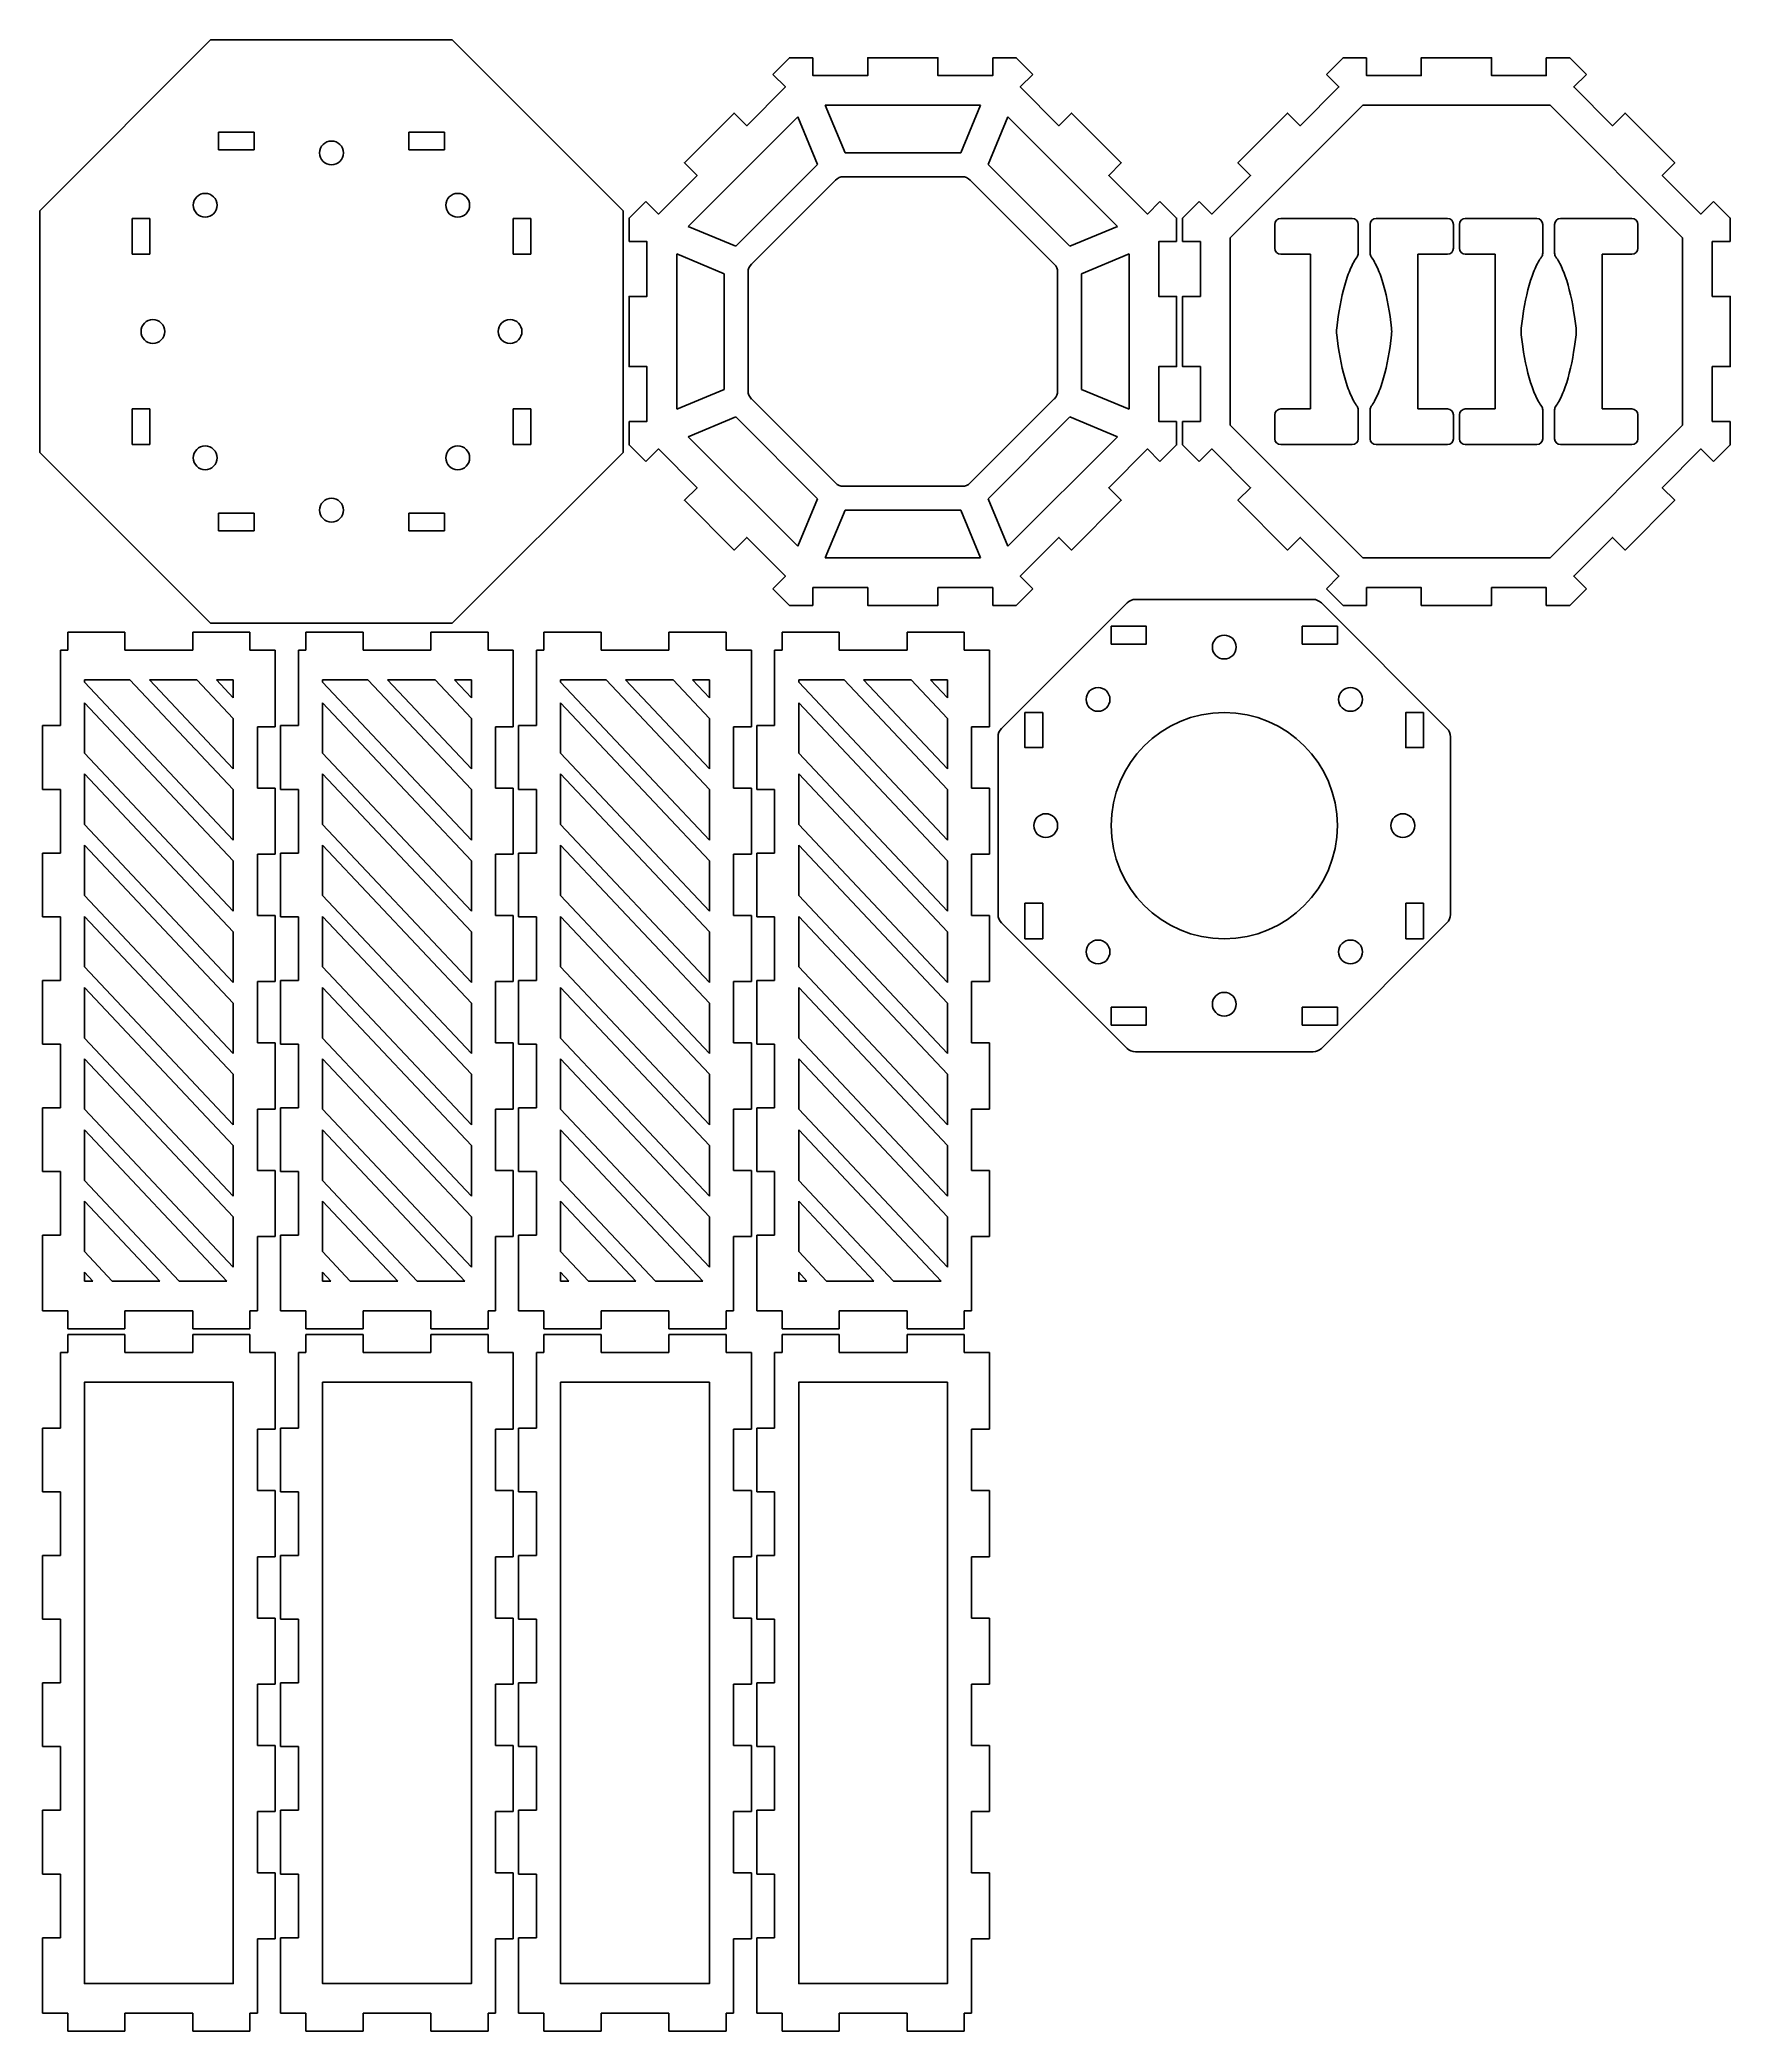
# Model space of a CAD drawing. Extents: x -150 to 134, y -158 to 176.
import ezdxf

# ---------------------------------------------------------------- set-up
doc = ezdxf.new("R2010")
doc.units = 0
doc.layers.add('CANDLE_BASE', color=14, linetype='CONTINUOUS')
doc.layers.add('CANDLE_OUTLINE', color=7, linetype='CONTINUOUS')

msp = doc.modelspace()

# ---------------------------------------------------------------- linework, layer by layer
at = {"layer": 'CANDLE_BASE'}
for p, q in [((8.03, 165), (-18.03, 165)), ((-18.03, 165), (-14.72, 157)), ((4.72, 157), (8.03, 165)), ((72.26, 165), (50, 142.74)), ((103.74, 165), (72.26, 165)), ((126, 142.74), (103.74, 165)), ((-41.08, 144.66), (-22.66, 163.08)), ((-22.66, 163.08), (-19.34, 155.08)), ((12.66, 163.08), (9.34, 155.08)), ((31.08, 144.66), (12.66, 163.08)), ((-114, 160.5), (-120, 160.5)), ((-120, 160.5), (-120, 157.5)), ((-120, 157.5), (-114, 157.5)), ((-114, 157.5), (-114, 160.5)), ((-88, 157.5), (-88, 160.5)), ((-88, 160.5), (-82, 160.5)), ((-82, 157.5), (-88, 157.5)), ((-82, 160.5), (-82, 157.5)), ((-19.34, 155.08), (-33.08, 141.34)), ((-14.72, 157), (4.72, 157)), ((9.34, 155.08), (23.08, 141.34)), ((-16.33, 152.44), (-30.44, 138.33)), ((4.97, 153), (-14.97, 153)), ((20.44, 138.33), (6.33, 152.44)), ((-134.5, 146), (-134.5, 140)), ((-131.5, 146), (-134.5, 146)), ((-131.5, 140), (-131.5, 146)), ((-70.5, 140), (-70.5, 146)), ((-70.5, 146), (-67.5, 146)), ((-67.5, 146), (-67.5, 140)), ((-33.08, 141.34), (-41.08, 144.66)), ((23.08, 141.34), (31.08, 144.66)), ((57.5, 141), (57.5, 145)), ((58.5, 146), (63.5, 146)), ((63.5, 146), (70.5, 146)), ((71.5, 145), (71.5, 140.14)), ((73.5, 140.14), (73.5, 145)), ((74.5, 146), (81.5, 146)), ((81.5, 146), (86.5, 146)), ((87.5, 145), (87.5, 141)), ((88.5, 141), (88.5, 145)), ((89.5, 146), (94.5, 146)), ((94.5, 146), (101.5, 146)), ((102.5, 145), (102.5, 140.14)), ((104.5, 140.14), (104.5, 145)), ((105.5, 146), (112.5, 146)), ((112.5, 146), (117.5, 146)), ((118.5, 145), (118.5, 141)), ((50, 142.74), (50, 111.26)), ((126, 111.26), (126, 142.74)), ((-134.5, 140), (-131.5, 140)), ((-67.5, 140), (-70.5, 140)), ((-43, 140.03), (-43, 113.97)), ((-35, 136.72), (-43, 140.03)), ((25, 136.72), (33, 140.03)), ((33, 140.03), (33, 113.97)), ((63.5, 140), (58.5, 140)), ((63.5, 127), (63.5, 140)), ((86.5, 140), (81.5, 140)), ((81.5, 140), (81.5, 127)), ((94.5, 140), (89.5, 140)), ((94.5, 127), (94.5, 140)), ((117.5, 140), (112.5, 140)), ((112.5, 140), (112.5, 127)), ((-35, 117.28), (-35, 136.72)), ((-31, 136.97), (-31, 117.03)), ((21, 117.03), (21, 136.97)), ((25, 117.28), (25, 136.72)), ((63.5, 114), (63.5, 127)), ((81.5, 127), (81.5, 114)), ((94.5, 114), (94.5, 127)), ((112.5, 127), (112.5, 114)), ((-43, 113.97), (-35, 117.28)), ((33, 113.97), (25, 117.28)), ((-134.5, 108), (-134.5, 114)), ((-134.5, 114), (-131.5, 114)), ((-131.5, 114), (-131.5, 108)), ((-67.5, 114), (-70.5, 114)), ((-70.5, 114), (-70.5, 108)), ((-67.5, 108), (-67.5, 114)), ((-30.44, 115.67), (-16.33, 101.56)), ((6.33, 101.56), (20.44, 115.67)), ((58.5, 114), (63.5, 114)), ((71.5, 113.86), (71.5, 109)), ((73.5, 109), (73.5, 113.86)), ((81.5, 114), (86.5, 114)), ((89.5, 114), (94.5, 114)), ((102.5, 113.86), (102.5, 109)), ((104.5, 109), (104.5, 113.86)), ((112.5, 114), (117.5, 114)), ((-41.08, 109.34), (-33.08, 112.66)), ((-33.08, 112.66), (-19.34, 98.92)), ((23.08, 112.66), (9.34, 98.92)), ((31.08, 109.34), (23.08, 112.66)), ((50, 111.26), (72.26, 89)), ((57.5, 109), (57.5, 113)), ((87.5, 113), (87.5, 109)), ((88.5, 109), (88.5, 113)), ((103.74, 89), (126, 111.26)), ((118.5, 113), (118.5, 109)), ((-131.5, 108), (-134.5, 108)), ((-70.5, 108), (-67.5, 108)), ((-22.66, 90.92), (-41.08, 109.34)), ((12.66, 90.92), (31.08, 109.34)), ((63.5, 108), (58.5, 108)), ((70.5, 108), (63.5, 108)), ((81.5, 108), (74.5, 108)), ((86.5, 108), (81.5, 108)), ((94.5, 108), (89.5, 108)), ((101.5, 108), (94.5, 108)), ((112.5, 108), (105.5, 108)), ((117.5, 108), (112.5, 108)), ((-14.97, 101), (4.97, 101)), ((-19.34, 98.92), (-22.66, 90.92)), ((9.34, 98.92), (12.66, 90.92)), ((-114, 96.5), (-120, 96.5)), ((-120, 96.5), (-120, 93.5)), ((-114, 93.5), (-114, 96.5)), ((-88, 93.5), (-88, 96.5)), ((-88, 96.5), (-82, 96.5)), ((-82, 96.5), (-82, 93.5)), ((-18.03, 89), (-14.72, 97)), ((-14.72, 97), (4.72, 97)), ((4.72, 97), (8.03, 89)), ((-120, 93.5), (-114, 93.5)), ((-82, 93.5), (-88, 93.5)), ((8.03, 89), (-18.03, 89)), ((72.26, 89), (103.74, 89)), ((-142.5, 68.5), (-142.5, 68.11)), ((-134.87, 68.5), (-142.5, 68.5)), ((-142.5, 68.11), (-117.5, 41.58)), ((-117.5, 50.06), (-134.87, 68.5)), ((-123.6, 68.5), (-131.6, 68.5)), ((-131.6, 68.5), (-117.5, 53.54)), ((-117.5, 62.02), (-123.6, 68.5)), ((-117.5, 68.5), (-120.33, 68.5)), ((-120.33, 68.5), (-117.5, 65.49)), ((-117.5, 65.49), (-117.5, 68.5)), ((-102.5, 68.5), (-102.5, 68.11)), ((-94.87, 68.5), (-102.5, 68.5)), ((-102.5, 68.11), (-77.5, 41.58)), ((-77.5, 50.06), (-94.87, 68.5)), ((-83.6, 68.5), (-91.6, 68.5)), ((-91.6, 68.5), (-77.5, 53.54)), ((-77.5, 62.02), (-83.6, 68.5)), ((-77.5, 68.5), (-80.33, 68.5)), ((-80.33, 68.5), (-77.5, 65.49)), ((-77.5, 65.49), (-77.5, 68.5)), ((-62.5, 68.5), (-62.5, 68.11)), ((-54.87, 68.5), (-62.5, 68.5)), ((-62.5, 68.11), (-37.5, 41.58)), ((-37.5, 50.06), (-54.87, 68.5)), ((-43.6, 68.5), (-51.6, 68.5)), ((-51.6, 68.5), (-37.5, 53.54)), ((-37.5, 62.02), (-43.6, 68.5)), ((-37.5, 68.5), (-40.33, 68.5)), ((-40.33, 68.5), (-37.5, 65.49)), ((-37.5, 65.49), (-37.5, 68.5)), ((-22.5, 68.5), (-22.5, 68.11)), ((-14.87, 68.5), (-22.5, 68.5)), ((-22.5, 68.11), (2.5, 41.58)), ((2.5, 50.06), (-14.87, 68.5)), ((-3.6, 68.5), (-11.6, 68.5)), ((-11.6, 68.5), (2.5, 53.54)), ((2.5, 62.02), (-3.6, 68.5)), ((2.5, 68.5), (-0.33, 68.5)), ((-0.33, 68.5), (2.5, 65.49)), ((2.5, 65.49), (2.5, 68.5)), ((-117.5, 38.1), (-142.5, 64.64)), ((-142.5, 64.64), (-142.5, 56.16)), ((-77.5, 38.1), (-102.5, 64.64)), ((-102.5, 64.64), (-102.5, 56.16)), ((-37.5, 38.1), (-62.5, 64.64)), ((-62.5, 64.64), (-62.5, 56.16)), ((2.5, 38.1), (-22.5, 64.64)), ((-22.5, 64.64), (-22.5, 56.16)), ((-117.5, 53.54), (-117.5, 62.02)), ((-77.5, 53.54), (-77.5, 62.02)), ((-37.5, 53.54), (-37.5, 62.02)), ((2.5, 53.54), (2.5, 62.02)), ((-142.5, 56.16), (-117.5, 29.62)), ((-102.5, 56.16), (-77.5, 29.62)), ((-62.5, 56.16), (-37.5, 29.62)), ((-22.5, 56.16), (2.5, 29.62)), ((-117.5, 26.14), (-142.5, 52.68)), ((-142.5, 52.68), (-142.5, 44.2)), ((-77.5, 26.14), (-102.5, 52.68)), ((-102.5, 52.68), (-102.5, 44.2)), ((-37.5, 26.14), (-62.5, 52.68)), ((-62.5, 52.68), (-62.5, 44.2)), ((2.5, 26.14), (-22.5, 52.68)), ((-22.5, 52.68), (-22.5, 44.2)), ((-117.5, 41.58), (-117.5, 50.06)), ((-77.5, 41.58), (-77.5, 50.06)), ((-37.5, 41.58), (-37.5, 50.06)), ((2.5, 41.58), (2.5, 50.06)), ((-142.5, 44.2), (-117.5, 17.66)), ((-102.5, 44.2), (-77.5, 17.66)), ((-62.5, 44.2), (-37.5, 17.66)), ((-22.5, 44.2), (2.5, 17.66)), ((-117.5, 14.18), (-142.5, 40.72)), ((-142.5, 40.72), (-142.5, 32.24)), ((-77.5, 14.18), (-102.5, 40.72)), ((-102.5, 40.72), (-102.5, 32.24)), ((-37.5, 14.18), (-62.5, 40.72)), ((-62.5, 40.72), (-62.5, 32.24)), ((2.5, 14.18), (-22.5, 40.72)), ((-22.5, 40.72), (-22.5, 32.24)), ((-117.5, 29.62), (-117.5, 38.1)), ((-77.5, 29.62), (-77.5, 38.1)), ((-37.5, 29.62), (-37.5, 38.1)), ((2.5, 29.62), (2.5, 38.1)), ((-142.5, 32.24), (-117.5, 5.7)), ((-102.5, 32.24), (-77.5, 5.7)), ((-62.5, 32.24), (-37.5, 5.7)), ((-22.5, 32.24), (2.5, 5.7)), ((15.5, 25), (15.5, 31)), ((15.5, 31), (18.5, 31)), ((18.5, 31), (18.5, 25)), ((82.5, 31), (79.5, 31)), ((79.5, 31), (79.5, 25)), ((82.5, 25), (82.5, 31)), ((-117.5, 2.23), (-142.5, 28.76)), ((-142.5, 28.76), (-142.5, 20.28)), ((-77.5, 2.23), (-102.5, 28.76)), ((-102.5, 28.76), (-102.5, 20.28)), ((-37.5, 2.23), (-62.5, 28.76)), ((-62.5, 28.76), (-62.5, 20.28)), ((2.5, 2.23), (-22.5, 28.76)), ((-22.5, 28.76), (-22.5, 20.28)), ((-117.5, 17.66), (-117.5, 26.14)), ((-77.5, 17.66), (-77.5, 26.14)), ((-37.5, 17.66), (-37.5, 26.14)), ((2.5, 17.66), (2.5, 26.14)), ((18.5, 25), (15.5, 25)), ((79.5, 25), (82.5, 25)), ((-142.5, 20.28), (-117.5, -6.26)), ((-102.5, 20.28), (-77.5, -6.26)), ((-62.5, 20.28), (-37.5, -6.26)), ((-22.5, 20.28), (2.5, -6.26)), ((-117.5, -9.73), (-142.5, 16.81)), ((-142.5, 16.81), (-142.5, 8.32)), ((-77.5, -9.73), (-102.5, 16.81)), ((-102.5, 16.81), (-102.5, 8.32)), ((-37.5, -9.73), (-62.5, 16.81)), ((-62.5, 16.81), (-62.5, 8.32)), ((2.5, -9.73), (-22.5, 16.81)), ((-22.5, 16.81), (-22.5, 8.32)), ((-117.5, 5.7), (-117.5, 14.18)), ((-77.5, 5.7), (-77.5, 14.18)), ((-37.5, 5.7), (-37.5, 14.18)), ((2.5, 5.7), (2.5, 14.18)), ((-142.5, 8.32), (-117.5, -18.22)), ((-102.5, 8.32), (-77.5, -18.22)), ((-62.5, 8.32), (-37.5, -18.22)), ((-22.5, 8.32), (2.5, -18.22)), ((-117.5, -21.69), (-142.5, 4.85)), ((-142.5, 4.85), (-142.5, -3.64)), ((-77.5, -21.69), (-102.5, 4.85)), ((-102.5, 4.85), (-102.5, -3.64)), ((-37.5, -21.69), (-62.5, 4.85)), ((-62.5, 4.85), (-62.5, -3.64)), ((2.5, -21.69), (-22.5, 4.85)), ((-22.5, 4.85), (-22.5, -3.64)), ((-117.5, -6.26), (-117.5, 2.23)), ((-77.5, -6.26), (-77.5, 2.23)), ((-37.5, -6.26), (-37.5, 2.23)), ((2.5, -6.26), (2.5, 2.23)), ((-142.5, -3.64), (-117.5, -30.18)), ((-102.5, -3.64), (-77.5, -30.18)), ((-62.5, -3.64), (-37.5, -30.18)), ((-22.5, -3.64), (2.5, -30.18)), ((-118.58, -32.5), (-142.5, -7.11)), ((-142.5, -7.11), (-142.5, -15.6)), ((-117.5, -18.22), (-117.5, -9.73)), ((-78.58, -32.5), (-102.5, -7.11)), ((-102.5, -7.11), (-102.5, -15.6)), ((-77.5, -18.22), (-77.5, -9.73)), ((-38.58, -32.5), (-62.5, -7.11)), ((-62.5, -7.11), (-62.5, -15.6)), ((-37.5, -18.22), (-37.5, -9.73)), ((1.42, -32.5), (-22.5, -7.11)), ((-22.5, -7.11), (-22.5, -15.6)), ((2.5, -18.22), (2.5, -9.73)), ((-142.5, -15.6), (-126.58, -32.5)), ((-102.5, -15.6), (-86.58, -32.5)), ((-62.5, -15.6), (-46.58, -32.5)), ((-22.5, -15.6), (-6.58, -32.5)), ((-129.85, -32.5), (-142.5, -19.07)), ((-142.5, -19.07), (-142.5, -27.56)), ((-89.85, -32.5), (-102.5, -19.07)), ((-102.5, -19.07), (-102.5, -27.56)), ((-49.85, -32.5), (-62.5, -19.07)), ((-62.5, -19.07), (-62.5, -27.56)), ((-9.85, -32.5), (-22.5, -19.07)), ((-22.5, -19.07), (-22.5, -27.56)), ((-117.5, -30.18), (-117.5, -21.69)), ((-77.5, -30.18), (-77.5, -21.69)), ((-37.5, -30.18), (-37.5, -21.69)), ((2.5, -30.18), (2.5, -21.69)), ((-142.5, -27.56), (-137.84, -32.5)), ((-102.5, -27.56), (-97.84, -32.5)), ((-62.5, -27.56), (-57.84, -32.5)), ((-22.5, -27.56), (-17.84, -32.5)), ((-141.12, -32.5), (-142.5, -31.03)), ((-142.5, -31.03), (-142.5, -32.5)), ((-142.5, -32.5), (-141.12, -32.5)), ((-137.84, -32.5), (-129.85, -32.5)), ((-126.58, -32.5), (-118.58, -32.5)), ((-101.12, -32.5), (-102.5, -31.03)), ((-102.5, -31.03), (-102.5, -32.5)), ((-102.5, -32.5), (-101.12, -32.5)), ((-97.84, -32.5), (-89.85, -32.5)), ((-86.58, -32.5), (-78.58, -32.5)), ((-61.12, -32.5), (-62.5, -31.03)), ((-62.5, -31.03), (-62.5, -32.5)), ((-62.5, -32.5), (-61.12, -32.5)), ((-57.84, -32.5), (-49.85, -32.5)), ((-46.58, -32.5), (-38.58, -32.5)), ((-21.12, -32.5), (-22.5, -31.03)), ((-22.5, -31.03), (-22.5, -32.5)), ((-22.5, -32.5), (-21.12, -32.5)), ((-17.84, -32.5), (-9.85, -32.5)), ((-6.58, -32.5), (1.42, -32.5))]:
    msp.add_line(p, q, dxfattribs=at)
for points in [[(71.31, 139.55), (71.17, 139.35), (71.03, 139.14), (70.89, 138.91), (70.75, 138.67), (70.62, 138.42), (70.48, 138.15), (70.35, 137.87), (70.22, 137.58), (70.09, 137.27), (69.96, 136.95), (69.83, 136.62), (69.71, 136.28), (69.47, 135.56), (69.24, 134.8), (69.03, 134), (68.82, 133.16), (68.63, 132.28), (68.46, 131.38), (68.3, 130.45), (68.15, 129.5), (67.9, 127.55)], [(77.1, 127.55), (76.85, 129.5), (76.7, 130.45), (76.54, 131.38), (76.37, 132.28), (76.18, 133.16), (75.97, 134), (75.76, 134.8), (75.53, 135.56), (75.29, 136.28), (75.17, 136.62), (75.04, 136.95), (74.91, 137.27), (74.78, 137.58), (74.65, 137.87), (74.52, 138.15), (74.38, 138.42), (74.25, 138.67), (74.11, 138.91), (73.97, 139.14), (73.83, 139.35), (73.69, 139.55)], [(102.31, 139.55), (102.17, 139.35), (102.03, 139.14), (101.89, 138.91), (101.75, 138.67), (101.62, 138.42), (101.48, 138.15), (101.35, 137.87), (101.22, 137.58), (101.09, 137.27), (100.96, 136.95), (100.83, 136.62), (100.71, 136.28), (100.47, 135.56), (100.24, 134.8), (100.03, 134), (99.82, 133.16), (99.63, 132.28), (99.46, 131.38), (99.3, 130.45), (99.15, 129.5), (98.9, 127.55)], [(108.1, 127.55), (107.85, 129.5), (107.7, 130.45), (107.54, 131.38), (107.37, 132.28), (107.18, 133.16), (106.97, 134), (106.76, 134.8), (106.53, 135.56), (106.29, 136.28), (106.17, 136.62), (106.04, 136.95), (105.91, 137.27), (105.78, 137.58), (105.65, 137.87), (105.52, 138.15), (105.38, 138.42), (105.25, 138.67), (105.11, 138.91), (104.97, 139.14), (104.83, 139.35), (104.69, 139.55)], [(67.9, 126.45), (68.15, 124.5), (68.3, 123.55), (68.46, 122.62), (68.63, 121.72), (68.82, 120.84), (69.03, 120), (69.24, 119.2), (69.47, 118.44), (69.71, 117.72), (69.83, 117.38), (69.96, 117.05), (70.09, 116.73), (70.22, 116.42), (70.35, 116.13), (70.48, 115.85), (70.62, 115.58), (70.75, 115.33), (70.89, 115.09), (71.03, 114.86), (71.17, 114.65), (71.31, 114.45)], [(73.69, 114.45), (73.83, 114.65), (73.97, 114.86), (74.11, 115.09), (74.25, 115.33), (74.38, 115.58), (74.52, 115.85), (74.65, 116.13), (74.78, 116.42), (74.91, 116.73), (75.04, 117.05), (75.17, 117.38), (75.29, 117.72), (75.53, 118.44), (75.76, 119.2), (75.97, 120), (76.18, 120.84), (76.37, 121.72), (76.54, 122.62), (76.7, 123.55), (76.85, 124.5), (77.1, 126.45)], [(98.9, 126.45), (99.15, 124.5), (99.3, 123.55), (99.46, 122.62), (99.63, 121.72), (99.82, 120.84), (100.03, 120), (100.24, 119.2), (100.47, 118.44), (100.71, 117.72), (100.83, 117.38), (100.96, 117.05), (101.09, 116.73), (101.22, 116.42), (101.35, 116.13), (101.48, 115.85), (101.62, 115.58), (101.75, 115.33), (101.89, 115.09), (102.03, 114.86), (102.17, 114.65), (102.31, 114.45)], [(104.69, 114.45), (104.83, 114.65), (104.97, 114.86), (105.11, 115.09), (105.25, 115.33), (105.38, 115.58), (105.52, 115.85), (105.65, 116.13), (105.78, 116.42), (105.91, 116.73), (106.04, 117.05), (106.17, 117.38), (106.29, 117.72), (106.53, 118.44), (106.76, 119.2), (106.97, 120), (107.18, 120.84), (107.37, 121.72), (107.54, 122.62), (107.7, 123.55), (107.85, 124.5), (108.1, 126.45)], [(30, 74.5), (35.9, 74.5), (35.9, 77.5), (30, 77.5), (30, 74.5)], [(68, 74.5), (62.1, 74.5), (62.1, 77.5), (68, 77.5), (68, 74.5)], [(15.5, 63), (15.5, 57.1), (18.5, 57.1), (18.5, 63), (15.5, 63)], [(82.5, 63), (82.5, 57.1), (79.5, 57.1), (79.5, 63), (82.5, 63)], [(30, 10.5), (35.9, 10.5), (35.9, 13.5), (30, 13.5), (30, 10.5)], [(68, 10.5), (62.1, 10.5), (62.1, 13.5), (68, 13.5), (68, 10.5)], [(-117.5, -49.5), (-117.5, -150.5), (-142.5, -150.5), (-142.5, -49.5), (-117.5, -49.5)], [(-77.5, -49.5), (-77.5, -150.5), (-102.5, -150.5), (-102.5, -49.5), (-77.5, -49.5)], [(-37.5, -49.5), (-37.5, -150.5), (-62.5, -150.5), (-62.5, -49.5), (-37.5, -49.5)], [(2.5, -49.5), (2.5, -150.5), (-22.5, -150.5), (-22.5, -49.5), (2.5, -49.5)]]:
    msp.add_lwpolyline(points, dxfattribs=at)
for centre, radius in [((-101, 157), 2), ((-122.21, 148.21), 2), ((-79.79, 148.21), 2), ((-131, 127), 2), ((-71, 127), 2), ((-122.21, 105.79), 2), ((-79.79, 105.79), 2), ((-101, 97), 2), ((49, 74), 2), ((27.79, 65.21), 2), ((70.21, 65.21), 2), ((49, 44), 19), ((19, 44), 2), ((79, 44), 2), ((27.79, 22.79), 2), ((70.21, 22.79), 2), ((49, 14), 2)]:
    msp.add_circle(centre, radius, dxfattribs=at)
for centre, radius, start, end in [((-14.97, 151.07), 1.93, 90, 135), ((4.97, 151.07), 1.93, 45, 90), ((58.5, 145), 1, 90, 180), ((70.5, 145), 1, 0, 90), ((74.5, 145), 1, 90, 180), ((86.5, 145), 1, 0, 90), ((89.5, 145), 1, 90, 180), ((101.5, 145), 1, 0, 90), ((105.5, 145), 1, 90, 180), ((117.5, 145), 1, 0, 90), ((58.5, 141), 1, 180, 270), ((86.5, 141), 1, 270, 0), ((89.5, 141), 1, 180, 270), ((117.5, 141), 1, 270, 0), ((-29.07, 136.97), 1.93, 135, 180), ((19.07, 136.97), 1.93, 0, 45), ((70.5, 140.14), 1, 323.9395, 0), ((74.5, 140.14), 1, 180, 216.0605), ((101.5, 140.14), 1, 323.9395, 0), ((105.5, 140.14), 1, 180, 216.0605), ((72.87, 127), 5, 173.7211, 186.2789), ((72.13, 127), 5, 353.7211, 6.2789), ((103.87, 127), 5, 173.7211, 186.2789), ((103.13, 127), 5, 353.7211, 6.2789), ((-29.07, 117.03), 1.93, 180, 225), ((19.07, 117.03), 1.93, 315, 0), ((58.5, 113), 1, 90, 180), ((70.5, 113.86), 1, 0, 36.0605), ((74.5, 113.86), 1, 143.9395, 180), ((86.5, 113), 1, 360, 90), ((89.5, 113), 1, 90, 180), ((101.5, 113.86), 1, 0, 36.0605), ((105.5, 113.86), 1, 143.9395, 180), ((117.5, 113), 1, 360, 90), ((58.5, 109), 1, 180, 270), ((70.5, 109), 1, 270, 360), ((74.5, 109), 1, 180, 270), ((86.5, 109), 1, 270, 360), ((89.5, 109), 1, 180, 270), ((101.5, 109), 1, 270, 360), ((105.5, 109), 1, 180, 270), ((117.5, 109), 1, 270, 360), ((-14.97, 102.93), 1.93, 225, 270), ((4.97, 102.93), 1.93, 270, 315)]:
    msp.add_arc(centre, radius, start, end, dxfattribs=at)
at = {"layer": 'CANDLE_OUTLINE'}
for p, q in [((-121.3, 176), (-150, 147.3)), ((-80.7, 176), (-121.3, 176)), ((-52, 147.3), (-80.7, 176)), ((-150, 147.3), (-150, 106.7)), ((-52, 106.7), (-52, 147.3)), ((-150, 106.7), (-121.3, 78)), ((-80.7, 78), (-52, 106.7)), ((11.59, 60.33), (32.67, 81.41)), ((34.09, 82), (63.91, 82)), ((65.33, 81.41), (86.41, 60.33)), ((-121.3, 78), (-80.7, 78)), ((-145.3, 73.5), (-145.3, 76.5)), ((-145.3, 76.5), (-135.7, 76.5)), ((-135.7, 76.5), (-135.7, 73.5)), ((-124.3, 73.5), (-124.3, 76.5)), ((-124.3, 76.5), (-114.7, 76.5)), ((-114.7, 76.5), (-114.7, 73.5)), ((-105.3, 73.5), (-105.3, 76.5)), ((-105.3, 76.5), (-95.7, 76.5)), ((-95.7, 76.5), (-95.7, 73.5)), ((-84.3, 73.5), (-84.3, 76.5)), ((-84.3, 76.5), (-74.7, 76.5)), ((-74.7, 76.5), (-74.7, 73.5)), ((-65.3, 73.5), (-65.3, 76.5)), ((-65.3, 76.5), (-55.7, 76.5)), ((-55.7, 76.5), (-55.7, 73.5)), ((-44.3, 73.5), (-44.3, 76.5)), ((-44.3, 76.5), (-34.7, 76.5)), ((-34.7, 76.5), (-34.7, 73.5)), ((-25.3, 73.5), (-25.3, 76.5)), ((-25.3, 76.5), (-15.7, 76.5)), ((-15.7, 76.5), (-15.7, 73.5)), ((-4.3, 73.5), (-4.3, 76.5)), ((-4.3, 76.5), (5.3, 76.5)), ((5.3, 76.5), (5.3, 73.5)), ((-146.55, 60.8), (-146.55, 73.5)), ((-146.55, 73.5), (-145.3, 73.5)), ((-135.7, 73.5), (-124.3, 73.5)), ((-114.7, 73.5), (-110.45, 73.5)), ((-110.45, 73.5), (-110.45, 60.6)), ((-106.55, 60.8), (-106.55, 73.5)), ((-106.55, 73.5), (-105.3, 73.5)), ((-95.7, 73.5), (-84.3, 73.5)), ((-74.7, 73.5), (-70.45, 73.5)), ((-70.45, 73.5), (-70.45, 60.6)), ((-66.55, 60.8), (-66.55, 73.5)), ((-66.55, 73.5), (-65.3, 73.5)), ((-55.7, 73.5), (-44.3, 73.5)), ((-34.7, 73.5), (-30.45, 73.5)), ((-30.45, 73.5), (-30.45, 60.6)), ((-26.55, 60.8), (-26.55, 73.5)), ((-26.55, 73.5), (-25.3, 73.5)), ((-15.7, 73.5), (-4.3, 73.5)), ((5.3, 73.5), (9.55, 73.5)), ((9.55, 73.5), (9.55, 60.6)), ((-149.55, 50.1), (-149.55, 60.8)), ((-149.55, 60.8), (-146.55, 60.8)), ((-110.45, 60.6), (-113.45, 60.6)), ((-113.45, 60.6), (-113.45, 50.3)), ((-109.55, 50.1), (-109.55, 60.8)), ((-109.55, 60.8), (-106.55, 60.8)), ((-70.45, 60.6), (-73.45, 60.6)), ((-73.45, 60.6), (-73.45, 50.3)), ((-69.55, 50.1), (-69.55, 60.8)), ((-69.55, 60.8), (-66.55, 60.8)), ((-30.45, 60.6), (-33.45, 60.6)), ((-33.45, 60.6), (-33.45, 50.3)), ((-29.55, 50.1), (-29.55, 60.8)), ((-29.55, 60.8), (-26.55, 60.8)), ((9.55, 60.6), (6.55, 60.6)), ((6.55, 60.6), (6.55, 50.3)), ((11, 29.09), (11, 58.91)), ((87, 58.91), (87, 29.09)), ((-113.45, 50.3), (-110.45, 50.3)), ((-110.45, 50.3), (-110.45, 39.2)), ((-73.45, 50.3), (-70.45, 50.3)), ((-70.45, 50.3), (-70.45, 39.2)), ((-33.45, 50.3), (-30.45, 50.3)), ((-30.45, 50.3), (-30.45, 39.2)), ((6.55, 50.3), (9.55, 50.3)), ((9.55, 50.3), (9.55, 39.2)), ((-146.55, 50.1), (-149.55, 50.1)), ((-146.55, 39.4), (-146.55, 50.1)), ((-106.55, 50.1), (-109.55, 50.1)), ((-106.55, 39.4), (-106.55, 50.1)), ((-66.55, 50.1), (-69.55, 50.1)), ((-66.55, 39.4), (-66.55, 50.1)), ((-26.55, 50.1), (-29.55, 50.1)), ((-26.55, 39.4), (-26.55, 50.1)), ((-149.55, 28.7), (-149.55, 39.4)), ((-149.55, 39.4), (-146.55, 39.4)), ((-110.45, 39.2), (-113.45, 39.2)), ((-113.45, 39.2), (-113.45, 28.9)), ((-109.55, 28.7), (-109.55, 39.4)), ((-109.55, 39.4), (-106.55, 39.4)), ((-70.45, 39.2), (-73.45, 39.2)), ((-73.45, 39.2), (-73.45, 28.9)), ((-69.55, 28.7), (-69.55, 39.4)), ((-69.55, 39.4), (-66.55, 39.4)), ((-30.45, 39.2), (-33.45, 39.2)), ((-33.45, 39.2), (-33.45, 28.9)), ((-29.55, 28.7), (-29.55, 39.4)), ((-29.55, 39.4), (-26.55, 39.4)), ((9.55, 39.2), (6.55, 39.2)), ((6.55, 39.2), (6.55, 28.9)), ((-146.55, 28.7), (-149.55, 28.7)), ((-146.55, 18), (-146.55, 28.7)), ((-113.45, 28.9), (-110.45, 28.9)), ((-110.45, 28.9), (-110.45, 17.8)), ((-106.55, 28.7), (-109.55, 28.7)), ((-106.55, 18), (-106.55, 28.7)), ((-73.45, 28.9), (-70.45, 28.9)), ((-70.45, 28.9), (-70.45, 17.8)), ((-66.55, 28.7), (-69.55, 28.7)), ((-66.55, 18), (-66.55, 28.7)), ((-33.45, 28.9), (-30.45, 28.9)), ((-30.45, 28.9), (-30.45, 17.8)), ((-26.55, 28.7), (-29.55, 28.7)), ((-26.55, 18), (-26.55, 28.7)), ((6.55, 28.9), (9.55, 28.9)), ((9.55, 28.9), (9.55, 17.8)), ((32.67, 6.59), (11.59, 27.67)), ((86.41, 27.67), (65.33, 6.59)), ((-149.55, 7.3), (-149.55, 18)), ((-149.55, 18), (-146.55, 18)), ((-110.45, 17.8), (-113.45, 17.8)), ((-113.45, 17.8), (-113.45, 7.5)), ((-109.55, 7.3), (-109.55, 18)), ((-109.55, 18), (-106.55, 18)), ((-70.45, 17.8), (-73.45, 17.8)), ((-73.45, 17.8), (-73.45, 7.5)), ((-69.55, 7.3), (-69.55, 18)), ((-69.55, 18), (-66.55, 18)), ((-30.45, 17.8), (-33.45, 17.8)), ((-33.45, 17.8), (-33.45, 7.5)), ((-29.55, 7.3), (-29.55, 18)), ((-29.55, 18), (-26.55, 18)), ((9.55, 17.8), (6.55, 17.8)), ((6.55, 17.8), (6.55, 7.5)), ((-146.55, 7.3), (-149.55, 7.3)), ((-146.55, -3.4), (-146.55, 7.3)), ((-113.45, 7.5), (-110.45, 7.5)), ((-110.45, 7.5), (-110.45, -3.6)), ((-106.55, 7.3), (-109.55, 7.3)), ((-106.55, -3.4), (-106.55, 7.3)), ((-73.45, 7.5), (-70.45, 7.5)), ((-70.45, 7.5), (-70.45, -3.6)), ((-66.55, 7.3), (-69.55, 7.3)), ((-66.55, -3.4), (-66.55, 7.3)), ((-33.45, 7.5), (-30.45, 7.5)), ((-30.45, 7.5), (-30.45, -3.6)), ((-26.55, 7.3), (-29.55, 7.3)), ((-26.55, -3.4), (-26.55, 7.3)), ((6.55, 7.5), (9.55, 7.5)), ((9.55, 7.5), (9.55, -3.6)), ((63.91, 6), (34.09, 6)), ((-149.55, -14.1), (-149.55, -3.4)), ((-149.55, -3.4), (-146.55, -3.4)), ((-110.45, -3.6), (-113.45, -3.6)), ((-113.45, -3.6), (-113.45, -13.9)), ((-109.55, -14.1), (-109.55, -3.4)), ((-109.55, -3.4), (-106.55, -3.4)), ((-70.45, -3.6), (-73.45, -3.6)), ((-73.45, -3.6), (-73.45, -13.9)), ((-69.55, -14.1), (-69.55, -3.4)), ((-69.55, -3.4), (-66.55, -3.4)), ((-30.45, -3.6), (-33.45, -3.6)), ((-33.45, -3.6), (-33.45, -13.9)), ((-29.55, -14.1), (-29.55, -3.4)), ((-29.55, -3.4), (-26.55, -3.4)), ((9.55, -3.6), (6.55, -3.6)), ((6.55, -3.6), (6.55, -13.9)), ((-146.55, -14.1), (-149.55, -14.1)), ((-146.55, -24.8), (-146.55, -14.1)), ((-113.45, -13.9), (-110.45, -13.9)), ((-110.45, -13.9), (-110.45, -25)), ((-106.55, -14.1), (-109.55, -14.1)), ((-106.55, -24.8), (-106.55, -14.1)), ((-73.45, -13.9), (-70.45, -13.9)), ((-70.45, -13.9), (-70.45, -25)), ((-66.55, -14.1), (-69.55, -14.1)), ((-66.55, -24.8), (-66.55, -14.1)), ((-33.45, -13.9), (-30.45, -13.9)), ((-30.45, -13.9), (-30.45, -25)), ((-26.55, -14.1), (-29.55, -14.1)), ((-26.55, -24.8), (-26.55, -14.1)), ((6.55, -13.9), (9.55, -13.9)), ((9.55, -13.9), (9.55, -25)), ((-149.55, -37.5), (-149.55, -24.8)), ((-149.55, -24.8), (-146.55, -24.8)), ((-113.45, -25), (-113.45, -37.5)), ((-110.45, -25), (-113.45, -25)), ((-109.55, -37.5), (-109.55, -24.8)), ((-109.55, -24.8), (-106.55, -24.8)), ((-70.45, -25), (-73.45, -25)), ((-73.45, -25), (-73.45, -37.5)), ((-69.55, -37.5), (-69.55, -24.8)), ((-69.55, -24.8), (-66.55, -24.8)), ((-33.45, -25), (-33.45, -37.5)), ((-30.45, -25), (-33.45, -25)), ((-29.55, -37.5), (-29.55, -24.8)), ((-29.55, -24.8), (-26.55, -24.8)), ((9.55, -25), (6.55, -25)), ((6.55, -25), (6.55, -37.5)), ((-145.3, -37.5), (-149.55, -37.5)), ((-145.3, -40.5), (-145.3, -37.5)), ((-124.3, -37.5), (-135.7, -37.5)), ((-135.7, -37.5), (-135.7, -40.5)), ((-124.3, -40.5), (-124.3, -37.5)), ((-113.45, -37.5), (-114.7, -37.5)), ((-114.7, -37.5), (-114.7, -40.5)), ((-105.3, -37.5), (-109.55, -37.5)), ((-105.3, -40.5), (-105.3, -37.5)), ((-84.3, -37.5), (-95.7, -37.5)), ((-95.7, -37.5), (-95.7, -40.5)), ((-84.3, -40.5), (-84.3, -37.5)), ((-73.45, -37.5), (-74.7, -37.5)), ((-74.7, -37.5), (-74.7, -40.5)), ((-65.3, -37.5), (-69.55, -37.5)), ((-65.3, -40.5), (-65.3, -37.5)), ((-44.3, -37.5), (-55.7, -37.5)), ((-55.7, -37.5), (-55.7, -40.5)), ((-44.3, -40.5), (-44.3, -37.5)), ((-33.45, -37.5), (-34.7, -37.5)), ((-34.7, -37.5), (-34.7, -40.5)), ((-25.3, -37.5), (-29.55, -37.5)), ((-25.3, -40.5), (-25.3, -37.5)), ((-4.3, -37.5), (-15.7, -37.5)), ((-15.7, -37.5), (-15.7, -40.5)), ((-4.3, -40.5), (-4.3, -37.5)), ((6.55, -37.5), (5.3, -37.5)), ((5.3, -37.5), (5.3, -40.5)), ((-135.7, -40.5), (-145.3, -40.5)), ((-145.3, -44.5), (-145.3, -41.5)), ((-145.3, -41.5), (-135.7, -41.5)), ((-135.7, -41.5), (-135.7, -44.5)), ((-114.7, -40.5), (-124.3, -40.5)), ((-124.3, -44.5), (-124.3, -41.5)), ((-124.3, -41.5), (-114.7, -41.5)), ((-114.7, -41.5), (-114.7, -44.5)), ((-95.7, -40.5), (-105.3, -40.5)), ((-105.3, -44.5), (-105.3, -41.5)), ((-105.3, -41.5), (-95.7, -41.5)), ((-95.7, -41.5), (-95.7, -44.5)), ((-74.7, -40.5), (-84.3, -40.5)), ((-84.3, -44.5), (-84.3, -41.5)), ((-84.3, -41.5), (-74.7, -41.5)), ((-74.7, -41.5), (-74.7, -44.5)), ((-55.7, -40.5), (-65.3, -40.5)), ((-65.3, -44.5), (-65.3, -41.5)), ((-65.3, -41.5), (-55.7, -41.5)), ((-55.7, -41.5), (-55.7, -44.5)), ((-34.7, -40.5), (-44.3, -40.5)), ((-44.3, -44.5), (-44.3, -41.5)), ((-44.3, -41.5), (-34.7, -41.5)), ((-34.7, -41.5), (-34.7, -44.5)), ((-15.7, -40.5), (-25.3, -40.5)), ((-25.3, -44.5), (-25.3, -41.5)), ((-25.3, -41.5), (-15.7, -41.5)), ((-15.7, -41.5), (-15.7, -44.5)), ((5.3, -40.5), (-4.3, -40.5)), ((-4.3, -44.5), (-4.3, -41.5)), ((-4.3, -41.5), (5.3, -41.5)), ((5.3, -41.5), (5.3, -44.5)), ((-146.55, -57.2), (-146.55, -44.5)), ((-146.55, -44.5), (-145.3, -44.5)), ((-135.7, -44.5), (-124.3, -44.5)), ((-114.7, -44.5), (-110.45, -44.5)), ((-110.45, -44.5), (-110.45, -57.4)), ((-106.55, -57.2), (-106.55, -44.5)), ((-106.55, -44.5), (-105.3, -44.5)), ((-95.7, -44.5), (-84.3, -44.5)), ((-74.7, -44.5), (-70.45, -44.5)), ((-70.45, -44.5), (-70.45, -57.4)), ((-66.55, -57.2), (-66.55, -44.5)), ((-66.55, -44.5), (-65.3, -44.5)), ((-55.7, -44.5), (-44.3, -44.5)), ((-34.7, -44.5), (-30.45, -44.5)), ((-30.45, -44.5), (-30.45, -57.4)), ((-26.55, -57.2), (-26.55, -44.5)), ((-26.55, -44.5), (-25.3, -44.5)), ((-15.7, -44.5), (-4.3, -44.5)), ((5.3, -44.5), (9.55, -44.5)), ((9.55, -44.5), (9.55, -57.4)), ((-149.55, -67.9), (-149.55, -57.2)), ((-149.55, -57.2), (-146.55, -57.2)), ((-110.45, -57.4), (-113.45, -57.4)), ((-113.45, -57.4), (-113.45, -67.7)), ((-109.55, -67.9), (-109.55, -57.2)), ((-109.55, -57.2), (-106.55, -57.2)), ((-70.45, -57.4), (-73.45, -57.4)), ((-73.45, -57.4), (-73.45, -67.7)), ((-69.55, -67.9), (-69.55, -57.2)), ((-69.55, -57.2), (-66.55, -57.2)), ((-30.45, -57.4), (-33.45, -57.4)), ((-33.45, -57.4), (-33.45, -67.7)), ((-29.55, -67.9), (-29.55, -57.2)), ((-29.55, -57.2), (-26.55, -57.2)), ((9.55, -57.4), (6.55, -57.4)), ((6.55, -57.4), (6.55, -67.7)), ((-146.55, -67.9), (-149.55, -67.9)), ((-146.55, -78.6), (-146.55, -67.9)), ((-113.45, -67.7), (-110.45, -67.7)), ((-110.45, -67.7), (-110.45, -78.8)), ((-106.55, -67.9), (-109.55, -67.9)), ((-106.55, -78.6), (-106.55, -67.9)), ((-73.45, -67.7), (-70.45, -67.7)), ((-70.45, -67.7), (-70.45, -78.8)), ((-66.55, -67.9), (-69.55, -67.9)), ((-66.55, -78.6), (-66.55, -67.9)), ((-33.45, -67.7), (-30.45, -67.7)), ((-30.45, -67.7), (-30.45, -78.8)), ((-26.55, -67.9), (-29.55, -67.9)), ((-26.55, -78.6), (-26.55, -67.9)), ((6.55, -67.7), (9.55, -67.7)), ((9.55, -67.7), (9.55, -78.8)), ((-149.55, -89.3), (-149.55, -78.6)), ((-149.55, -78.6), (-146.55, -78.6)), ((-110.45, -78.8), (-113.45, -78.8)), ((-113.45, -78.8), (-113.45, -89.1)), ((-109.55, -89.3), (-109.55, -78.6)), ((-109.55, -78.6), (-106.55, -78.6)), ((-70.45, -78.8), (-73.45, -78.8)), ((-73.45, -78.8), (-73.45, -89.1)), ((-69.55, -89.3), (-69.55, -78.6)), ((-69.55, -78.6), (-66.55, -78.6)), ((-30.45, -78.8), (-33.45, -78.8)), ((-33.45, -78.8), (-33.45, -89.1)), ((-29.55, -89.3), (-29.55, -78.6)), ((-29.55, -78.6), (-26.55, -78.6)), ((9.55, -78.8), (6.55, -78.8)), ((6.55, -78.8), (6.55, -89.1)), ((-146.55, -89.3), (-149.55, -89.3)), ((-146.55, -100), (-146.55, -89.3)), ((-113.45, -89.1), (-110.45, -89.1)), ((-110.45, -89.1), (-110.45, -100.2)), ((-106.55, -89.3), (-109.55, -89.3)), ((-106.55, -100), (-106.55, -89.3)), ((-73.45, -89.1), (-70.45, -89.1)), ((-70.45, -89.1), (-70.45, -100.2)), ((-66.55, -89.3), (-69.55, -89.3)), ((-66.55, -100), (-66.55, -89.3)), ((-33.45, -89.1), (-30.45, -89.1)), ((-30.45, -89.1), (-30.45, -100.2)), ((-26.55, -89.3), (-29.55, -89.3)), ((-26.55, -100), (-26.55, -89.3)), ((6.55, -89.1), (9.55, -89.1)), ((9.55, -89.1), (9.55, -100.2)), ((-149.55, -110.7), (-149.55, -100)), ((-149.55, -100), (-146.55, -100)), ((-110.45, -100.2), (-113.45, -100.2)), ((-113.45, -100.2), (-113.45, -110.5)), ((-109.55, -110.7), (-109.55, -100)), ((-109.55, -100), (-106.55, -100)), ((-70.45, -100.2), (-73.45, -100.2)), ((-73.45, -100.2), (-73.45, -110.5)), ((-69.55, -110.7), (-69.55, -100)), ((-69.55, -100), (-66.55, -100)), ((-30.45, -100.2), (-33.45, -100.2)), ((-33.45, -100.2), (-33.45, -110.5)), ((-29.55, -110.7), (-29.55, -100)), ((-29.55, -100), (-26.55, -100)), ((9.55, -100.2), (6.55, -100.2)), ((6.55, -100.2), (6.55, -110.5)), ((-146.55, -110.7), (-149.55, -110.7)), ((-146.55, -121.4), (-146.55, -110.7)), ((-113.45, -110.5), (-110.45, -110.5)), ((-110.45, -110.5), (-110.45, -121.6)), ((-106.55, -110.7), (-109.55, -110.7)), ((-106.55, -121.4), (-106.55, -110.7)), ((-73.45, -110.5), (-70.45, -110.5)), ((-70.45, -110.5), (-70.45, -121.6)), ((-66.55, -110.7), (-69.55, -110.7)), ((-66.55, -121.4), (-66.55, -110.7)), ((-33.45, -110.5), (-30.45, -110.5)), ((-30.45, -110.5), (-30.45, -121.6)), ((-26.55, -110.7), (-29.55, -110.7)), ((-26.55, -121.4), (-26.55, -110.7)), ((6.55, -110.5), (9.55, -110.5)), ((9.55, -110.5), (9.55, -121.6)), ((-149.55, -132.1), (-149.55, -121.4)), ((-149.55, -121.4), (-146.55, -121.4)), ((-110.45, -121.6), (-113.45, -121.6)), ((-113.45, -121.6), (-113.45, -131.9)), ((-109.55, -132.1), (-109.55, -121.4)), ((-109.55, -121.4), (-106.55, -121.4)), ((-70.45, -121.6), (-73.45, -121.6)), ((-73.45, -121.6), (-73.45, -131.9)), ((-69.55, -132.1), (-69.55, -121.4)), ((-69.55, -121.4), (-66.55, -121.4)), ((-30.45, -121.6), (-33.45, -121.6)), ((-33.45, -121.6), (-33.45, -131.9)), ((-29.55, -132.1), (-29.55, -121.4)), ((-29.55, -121.4), (-26.55, -121.4)), ((9.55, -121.6), (6.55, -121.6)), ((6.55, -121.6), (6.55, -131.9)), ((-146.55, -132.1), (-149.55, -132.1)), ((-146.55, -142.8), (-146.55, -132.1)), ((-113.45, -131.9), (-110.45, -131.9)), ((-110.45, -131.9), (-110.45, -143)), ((-106.55, -132.1), (-109.55, -132.1)), ((-106.55, -142.8), (-106.55, -132.1)), ((-73.45, -131.9), (-70.45, -131.9)), ((-70.45, -131.9), (-70.45, -143)), ((-66.55, -132.1), (-69.55, -132.1)), ((-66.55, -142.8), (-66.55, -132.1)), ((-33.45, -131.9), (-30.45, -131.9)), ((-30.45, -131.9), (-30.45, -143)), ((-26.55, -132.1), (-29.55, -132.1)), ((-26.55, -142.8), (-26.55, -132.1)), ((6.55, -131.9), (9.55, -131.9)), ((9.55, -131.9), (9.55, -143)), ((-149.55, -155.5), (-149.55, -142.8)), ((-149.55, -142.8), (-146.55, -142.8)), ((-110.45, -143), (-113.45, -143)), ((-113.45, -143), (-113.45, -155.5)), ((-109.55, -155.5), (-109.55, -142.8)), ((-109.55, -142.8), (-106.55, -142.8)), ((-73.45, -143), (-73.45, -155.5)), ((-70.45, -143), (-73.45, -143)), ((-69.55, -155.5), (-69.55, -142.8)), ((-69.55, -142.8), (-66.55, -142.8)), ((-30.45, -143), (-33.45, -143)), ((-33.45, -143), (-33.45, -155.5)), ((-29.55, -155.5), (-29.55, -142.8)), ((-29.55, -142.8), (-26.55, -142.8)), ((6.55, -143), (6.55, -155.5)), ((9.55, -143), (6.55, -143)), ((-145.3, -155.5), (-149.55, -155.5)), ((-145.3, -158.5), (-145.3, -155.5)), ((-124.3, -155.5), (-135.7, -155.5)), ((-135.7, -155.5), (-135.7, -158.5)), ((-124.3, -158.5), (-124.3, -155.5)), ((-113.45, -155.5), (-114.7, -155.5)), ((-114.7, -155.5), (-114.7, -158.5)), ((-105.3, -155.5), (-109.55, -155.5)), ((-105.3, -158.5), (-105.3, -155.5)), ((-84.3, -155.5), (-95.7, -155.5)), ((-95.7, -155.5), (-95.7, -158.5)), ((-84.3, -158.5), (-84.3, -155.5)), ((-73.45, -155.5), (-74.7, -155.5)), ((-74.7, -155.5), (-74.7, -158.5)), ((-65.3, -155.5), (-69.55, -155.5)), ((-65.3, -158.5), (-65.3, -155.5)), ((-44.3, -155.5), (-55.7, -155.5)), ((-55.7, -155.5), (-55.7, -158.5)), ((-44.3, -158.5), (-44.3, -155.5)), ((-33.45, -155.5), (-34.7, -155.5)), ((-34.7, -155.5), (-34.7, -158.5)), ((-25.3, -155.5), (-29.55, -155.5)), ((-25.3, -158.5), (-25.3, -155.5)), ((-4.3, -155.5), (-15.7, -155.5)), ((-15.7, -155.5), (-15.7, -158.5)), ((-4.3, -158.5), (-4.3, -155.5)), ((6.55, -155.5), (5.3, -155.5)), ((5.3, -155.5), (5.3, -158.5)), ((-135.7, -158.5), (-145.3, -158.5)), ((-114.7, -158.5), (-124.3, -158.5)), ((-95.7, -158.5), (-105.3, -158.5)), ((-74.7, -158.5), (-84.3, -158.5)), ((-55.7, -158.5), (-65.3, -158.5)), ((-34.7, -158.5), (-44.3, -158.5)), ((-15.7, -158.5), (-25.3, -158.5)), ((5.3, -158.5), (-4.3, -158.5))]:
    msp.add_line(p, q, dxfattribs=at)
for points in [[(-20.1, 173), (-24.05, 173), (-26.85, 170.2)], [(10.1, 173), (10.1, 170), (0.9, 170), (0.9, 173), (-10.9, 173), (-10.9, 170), (-20.1, 170), (-20.1, 173)], [(16.85, 170.2), (14.05, 173), (10.1, 173)], [(72.9, 173), (68.95, 173), (66.15, 170.2)], [(103.1, 173), (103.1, 170), (93.9, 170), (93.9, 173), (82.1, 173), (82.1, 170), (72.9, 170), (72.9, 173)], [(109.85, 170.2), (107.05, 173), (103.1, 173)], [(-26.85, 170.2), (-24.73, 168.08), (-31.23, 161.58), (-33.35, 163.7), (-41.7, 155.35), (-39.58, 153.23), (-46.08, 146.73), (-48.2, 148.85)], [(38.2, 148.85), (36.08, 146.73), (29.58, 153.23), (31.7, 155.35), (23.35, 163.7), (21.23, 161.58), (14.73, 168.08), (16.85, 170.2)], [(66.15, 170.2), (68.27, 168.08), (61.77, 161.58), (59.65, 163.7), (51.3, 155.35), (53.42, 153.23), (46.92, 146.73), (44.8, 148.85)], [(131.2, 148.85), (129.08, 146.73), (122.58, 153.23), (124.7, 155.35), (116.35, 163.7), (114.23, 161.58), (107.73, 168.08), (109.85, 170.2)], [(-48.2, 148.85), (-51, 146.05), (-51, 142.1)], [(41, 142.1), (41, 146.05), (38.2, 148.85)], [(44.8, 148.85), (42, 146.05), (42, 142.1)], [(134, 142.1), (134, 146.05), (131.2, 148.85)], [(-51, 142.1), (-48, 142.1), (-48, 132.9), (-51, 132.9), (-51, 121.1), (-48, 121.1), (-48, 111.9), (-51, 111.9)], [(41, 111.9), (38, 111.9), (38, 121.1), (41, 121.1), (41, 132.9), (38, 132.9), (38, 142.1), (41, 142.1)], [(42, 142.1), (45, 142.1), (45, 132.9), (42, 132.9), (42, 121.1), (45, 121.1), (45, 111.9), (42, 111.9)], [(134, 111.9), (131, 111.9), (131, 121.1), (134, 121.1), (134, 132.9), (131, 132.9), (131, 142.1), (134, 142.1)], [(-51, 111.9), (-51, 107.95), (-48.2, 105.15)], [(38.2, 105.15), (41, 107.95), (41, 111.9)], [(42, 111.9), (42, 107.95), (44.8, 105.15)], [(131.2, 105.15), (134, 107.95), (134, 111.9)], [(-48.2, 105.15), (-46.08, 107.27), (-39.58, 100.77), (-41.7, 98.65), (-33.35, 90.3), (-31.23, 92.42), (-24.73, 85.92), (-26.85, 83.8)], [(16.85, 83.8), (14.73, 85.92), (21.23, 92.42), (23.35, 90.3), (31.7, 98.65), (29.58, 100.77), (36.08, 107.27), (38.2, 105.15)], [(44.8, 105.15), (46.92, 107.27), (53.42, 100.77), (51.3, 98.65), (59.65, 90.3), (61.77, 92.42), (68.27, 85.92), (66.15, 83.8)], [(109.85, 83.8), (107.73, 85.92), (114.23, 92.42), (116.35, 90.3), (124.7, 98.65), (122.58, 100.77), (129.08, 107.27), (131.2, 105.15)], [(-26.85, 83.8), (-24.05, 81), (-20.1, 81)], [(-20.1, 81), (-20.1, 84), (-10.9, 84), (-10.9, 81), (0.9, 81), (0.9, 84), (10.1, 84), (10.1, 81)], [(10.1, 81), (14.05, 81), (16.85, 83.8)], [(66.15, 83.8), (68.95, 81), (72.9, 81)], [(72.9, 81), (72.9, 84), (82.1, 84), (82.1, 81), (93.9, 81), (93.9, 84), (103.1, 84), (103.1, 81)], [(103.1, 81), (107.05, 81), (109.85, 83.8)]]:
    msp.add_lwpolyline(points, dxfattribs=at)
for centre, start, end in [((34.09, 80), 90, 135), ((63.91, 80), 45, 90), ((13, 58.91), 135, 180), ((85, 58.91), 0, 45), ((13, 29.09), 180, 225), ((85, 29.09), 315, 360), ((34.09, 8), 225, 270), ((63.91, 8), 270, 315)]:
    msp.add_arc(centre, 2, start, end, dxfattribs=at)

doc.saveas('drawing.dxf')
